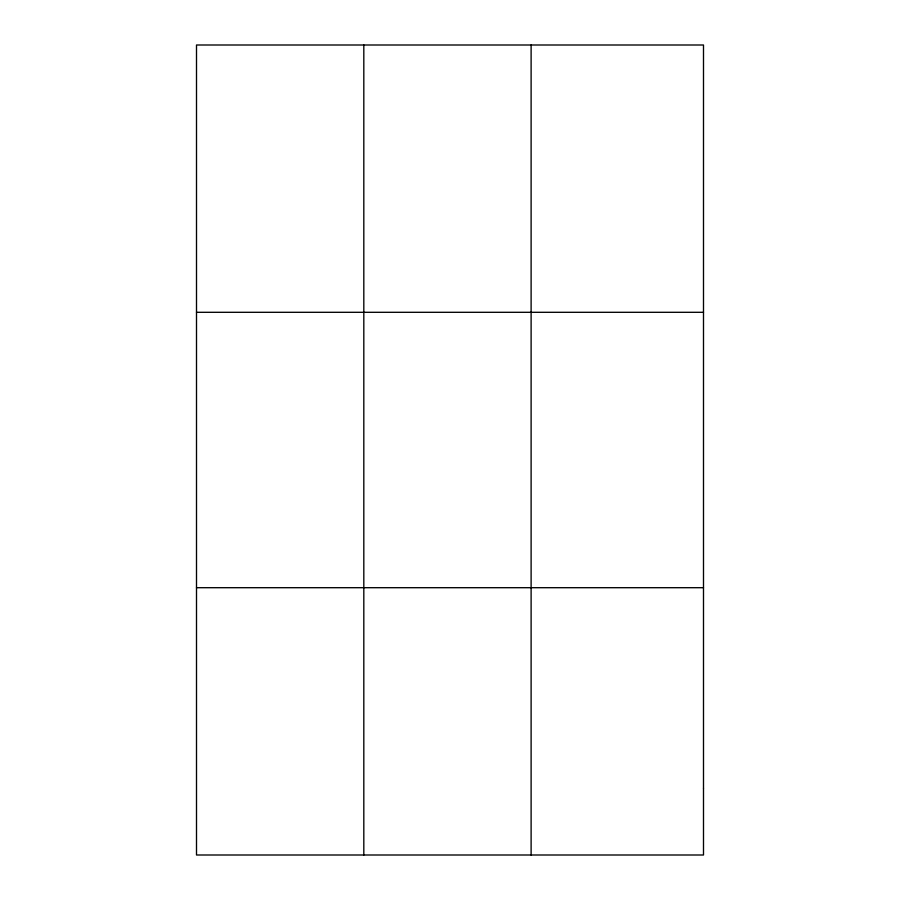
<?xml version="1.0" encoding="UTF-8"?>
<svg xmlns="http://www.w3.org/2000/svg" width="900" height="900" viewBox="0 0 900 900"><rect width="100%" height="100%" fill="white"/><g stroke="black" fill="none" stroke-linecap="round" stroke-linejoin="round"><path stroke-width="1.35" d="M363.814 45L363.814 855M531.113 45L531.113 855M196.504 312.3L703.496 312.3M196.504 587.7L703.496 587.7M703.496 788.175L703.496 855L196.504 855L196.504 45L703.496 45L703.496 788.175"/></g></svg>
